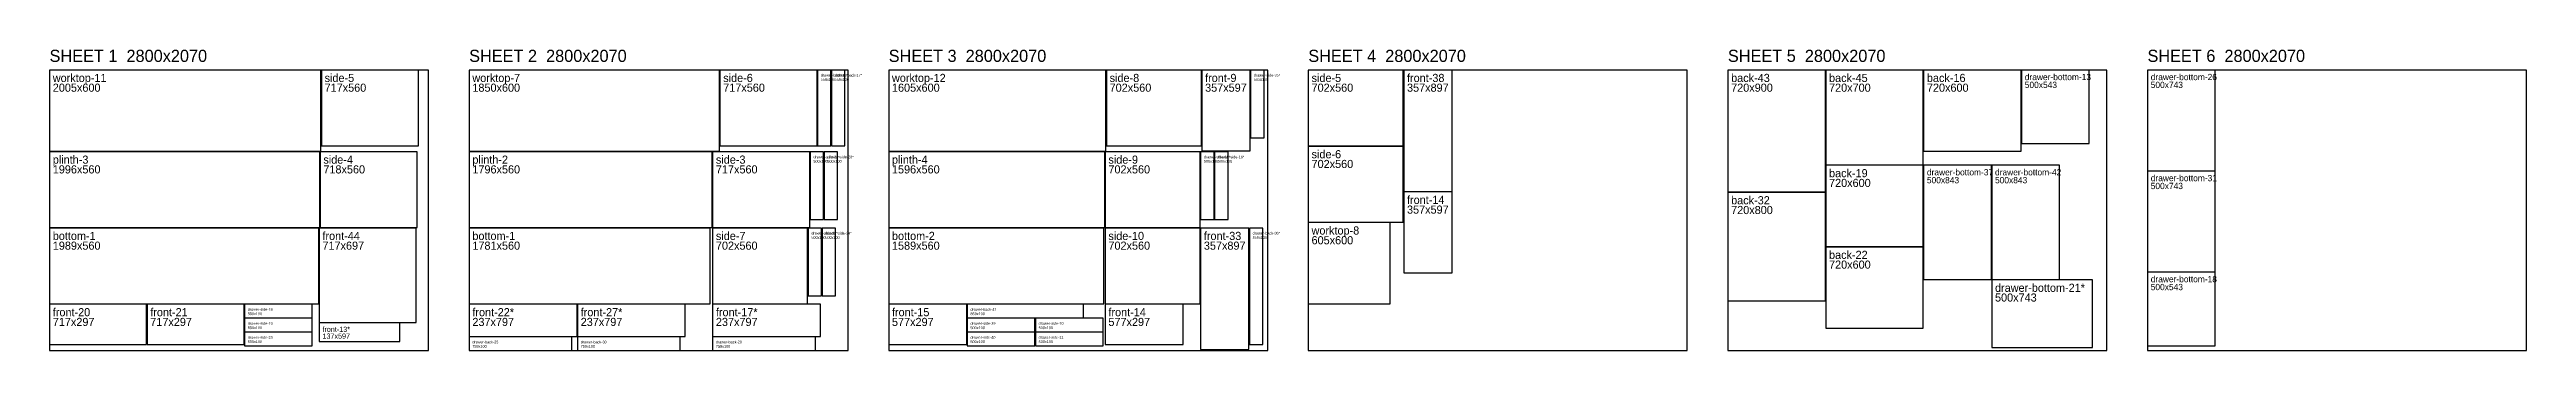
# Model space of a CAD drawing. Header units: millimetres. Extents: x 0 to 18300, y -2070 to 151.
import ezdxf

# ---------------------------------------------------------------- set-up
doc = ezdxf.new("R2010")
doc.units = ezdxf.units.MM
for name, color, linetype in [('LABELS', 3, 'CONTINUOUS'), ('PARTS', 7, 'CONTINUOUS'), ('SHEETS', 5, 'CONTINUOUS')]:
    doc.layers.add(name, color=color, linetype=linetype)

msp = doc.modelspace()

# ---------------------------------------------------------------- linework, layer by layer
at = {"layer": 'PARTS'}
for p, q in [((2005, 0), (0, 0)), ((0, 0), (0, -600)), ((2005, -600), (2005, 0)), ((2725.2, 0), (2008.2, 0)), ((2008.2, 0), (2008.2, -560)), ((2725.2, -560), (2725.2, 0)), ((4950, 0), (3100, 0)), ((3100, 0), (3100, -600)), ((4950, -600), (4950, 0)), ((5670.2, 0), (4953.2, 0)), ((4953.2, 0), (4953.2, -560)), ((5670.2, -560), (5670.2, 0)), ((5773.4, 0), (5673.4, 0)), ((5673.4, 0), (5673.4, -559)), ((5773.4, -559), (5773.4, 0)), ((5876.6, 0), (5776.6, 0)), ((5776.6, 0), (5776.6, -559)), ((5876.6, -559), (5876.6, 0)), ((7805, 0), (6200, 0)), ((6200, 0), (6200, -600)), ((7805, -600), (7805, 0)), ((8510.2, 0), (7808.2, 0)), ((7808.2, 0), (7808.2, -560)), ((8510.2, -560), (8510.2, 0)), ((8870.4, 0), (8513.4, 0)), ((8513.4, 0), (8513.4, -597)), ((8870.4, -597), (8870.4, 0)), ((8973.6, 0), (8873.6, 0)), ((8873.6, 0), (8873.6, -500)), ((8973.6, -500), (8973.6, 0)), ((10002, 0), (9300, 0)), ((9300, 0), (9300, -560)), ((10002, -560), (10002, 0)), ((10362.2, 0), (10005.2, 0)), ((10005.2, 0), (10005.2, -897)), ((10362.2, -897), (10362.2, 0)), ((13120, 0), (12400, 0)), ((12400, 0), (12400, -900)), ((13120, -900), (13120, 0)), ((13843.2, 0), (13123.2, 0)), ((13123.2, 0), (13123.2, -700)), ((13843.2, -700), (13843.2, 0)), ((14566.4, 0), (13846.4, 0)), ((13846.4, 0), (13846.4, -600)), ((14566.4, -600), (14566.4, 0)), ((15069.6, 0), (14569.6, 0)), ((14569.6, 0), (14569.6, -543)), ((15069.6, -543), (15069.6, 0)), ((16000, 0), (15500, 0)), ((15500, 0), (15500, -743)), ((16000, -743), (16000, 0)), ((8873.6, -500), (8973.6, -500)), ((14569.6, -543), (15069.6, -543)), ((0, -600), (2005, -600)), ((1996, -603.2), (0, -603.2)), ((0, -603.2), (0, -1163.2)), ((1996, -1163.2), (1996, -603.2)), ((2717.2, -603.2), (1999.2, -603.2)), ((1999.2, -603.2), (1999.2, -1163.2)), ((2008.2, -560), (2725.2, -560)), ((2717.2, -1163.2), (2717.2, -603.2)), ((3100, -600), (4950, -600)), ((4896, -603.2), (3100, -603.2)), ((3100, -603.2), (3100, -1163.2)), ((4896, -1163.2), (4896, -603.2)), ((5616.2, -603.2), (4899.2, -603.2)), ((4899.2, -603.2), (4899.2, -1163.2)), ((4953.2, -560), (5670.2, -560)), ((5616.2, -1163.2), (5616.2, -603.2)), ((5719.4, -603.2), (5619.4, -603.2)), ((5619.4, -603.2), (5619.4, -1103.2)), ((5673.4, -559), (5773.4, -559)), ((5719.4, -1103.2), (5719.4, -603.2)), ((5822.6, -603.2), (5722.6, -603.2)), ((5722.6, -603.2), (5722.6, -1103.2)), ((5776.6, -559), (5876.6, -559)), ((5822.6, -1103.2), (5822.6, -603.2)), ((6200, -600), (7805, -600)), ((7796, -603.2), (6200, -603.2)), ((6200, -603.2), (6200, -1163.2)), ((7796, -1163.2), (7796, -603.2)), ((8501.2, -603.2), (7799.2, -603.2)), ((7799.2, -603.2), (7799.2, -1163.2)), ((7808.2, -560), (8510.2, -560)), ((8501.2, -1163.2), (8501.2, -603.2)), ((8604.4, -603.2), (8504.4, -603.2)), ((8504.4, -603.2), (8504.4, -1103.2)), ((8513.4, -597), (8870.4, -597)), ((8604.4, -1103.2), (8604.4, -603.2)), ((8707.6, -603.2), (8607.6, -603.2)), ((8607.6, -603.2), (8607.6, -1103.2)), ((8707.6, -1103.2), (8707.6, -603.2)), ((9300, -560), (10002, -560)), ((10002, -563.2), (9300, -563.2)), ((9300, -563.2), (9300, -1123.2)), ((10002, -1123.2), (10002, -563.2)), ((13123.2, -700), (13843.2, -700)), ((13843.2, -703.2), (13123.2, -703.2)), ((13123.2, -703.2), (13123.2, -1303.2)), ((13843.2, -1303.2), (13843.2, -703.2)), ((13846.4, -600), (14566.4, -600)), ((14346.4, -703.2), (13846.4, -703.2)), ((13846.4, -703.2), (13846.4, -1546.2)), ((14346.4, -1546.2), (14346.4, -703.2)), ((14849.6, -703.2), (14349.6, -703.2)), ((14349.6, -703.2), (14349.6, -1546.2)), ((14849.6, -1546.2), (14849.6, -703.2)), ((10005.2, -897), (10362.2, -897)), ((10362.2, -900.2), (10005.2, -900.2)), ((10005.2, -900.2), (10005.2, -1497.2)), ((10362.2, -1497.2), (10362.2, -900.2)), ((12400, -900), (13120, -900)), ((13120, -903.2), (12400, -903.2)), ((12400, -903.2), (12400, -1703.2)), ((13120, -1703.2), (13120, -903.2)), ((15500, -743), (16000, -743)), ((16000, -746.2), (15500, -746.2)), ((15500, -746.2), (15500, -1489.2)), ((16000, -1489.2), (16000, -746.2)), ((0, -1163.2), (1996, -1163.2)), ((1989, -1166.4), (0, -1166.4)), ((0, -1166.4), (0, -1726.4)), ((1989, -1726.4), (1989, -1166.4)), ((2709.2, -1166.4), (1992.2, -1166.4)), ((1992.2, -1166.4), (1992.2, -1863.4)), ((1999.2, -1163.2), (2717.2, -1163.2)), ((2709.2, -1863.4), (2709.2, -1166.4)), ((3100, -1163.2), (4896, -1163.2)), ((4881, -1166.4), (3100, -1166.4)), ((3100, -1166.4), (3100, -1726.4)), ((4881, -1726.4), (4881, -1166.4)), ((4899.2, -1163.2), (5616.2, -1163.2)), ((5601.2, -1166.4), (4899.2, -1166.4)), ((4899.2, -1166.4), (4899.2, -1726.4)), ((5601.2, -1726.4), (5601.2, -1166.4)), ((5704.4, -1166.4), (5604.4, -1166.4)), ((5604.4, -1166.4), (5604.4, -1666.4)), ((5619.4, -1103.2), (5719.4, -1103.2)), ((5704.4, -1666.4), (5704.4, -1166.4)), ((5807.6, -1166.4), (5707.6, -1166.4)), ((5707.6, -1166.4), (5707.6, -1666.4)), ((5722.6, -1103.2), (5822.6, -1103.2)), ((5807.6, -1666.4), (5807.6, -1166.4)), ((6200, -1163.2), (7796, -1163.2)), ((7789, -1166.4), (6200, -1166.4)), ((6200, -1166.4), (6200, -1726.4)), ((7789, -1726.4), (7789, -1166.4)), ((7799.2, -1163.2), (8501.2, -1163.2)), ((8501.2, -1166.4), (7799.2, -1166.4)), ((7799.2, -1166.4), (7799.2, -1726.4)), ((8501.2, -1726.4), (8501.2, -1166.4)), ((8504.4, -1103.2), (8604.4, -1103.2)), ((8861.4, -1166.4), (8504.4, -1166.4)), ((8504.4, -1166.4), (8504.4, -2063.4)), ((8607.6, -1103.2), (8707.6, -1103.2)), ((8861.4, -2063.4), (8861.4, -1166.4)), ((8964.6, -1166.4), (8864.6, -1166.4)), ((8864.6, -1166.4), (8864.6, -2025.4)), ((8964.6, -2025.4), (8964.6, -1166.4)), ((9300, -1123.2), (10002, -1123.2)), ((9905, -1126.4), (9300, -1126.4)), ((9300, -1126.4), (9300, -1726.4)), ((9905, -1726.4), (9905, -1126.4)), ((13123.2, -1303.2), (13843.2, -1303.2)), ((13843.2, -1306.4), (13123.2, -1306.4)), ((13123.2, -1306.4), (13123.2, -1906.4)), ((13843.2, -1906.4), (13843.2, -1306.4)), ((10005.2, -1497.2), (10362.2, -1497.2)), ((13846.4, -1546.2), (14346.4, -1546.2)), ((14349.6, -1546.2), (14849.6, -1546.2)), ((15092.6, -1549.4), (14349.6, -1549.4)), ((14349.6, -1549.4), (14349.6, -2049.4)), ((15092.6, -2049.4), (15092.6, -1549.4)), ((15500, -1489.2), (16000, -1489.2)), ((16000, -1492.4), (15500, -1492.4)), ((15500, -1492.4), (15500, -2035.4)), ((16000, -2035.4), (16000, -1492.4)), ((0, -1726.4), (1989, -1726.4)), ((717, -1729.6), (0, -1729.6)), ((0, -1729.6), (0, -2026.6)), ((717, -2026.6), (717, -1729.6)), ((1437.2, -1729.6), (720.2, -1729.6)), ((720.2, -1729.6), (720.2, -2026.6)), ((1437.2, -2026.6), (1437.2, -1729.6)), ((1940.4, -1729.6), (1440.4, -1729.6)), ((1440.4, -1729.6), (1440.4, -1829.6)), ((1440.4, -1829.6), (1940.4, -1829.6)), ((1940.4, -1829.6), (1940.4, -1729.6)), ((3100, -1726.4), (4881, -1726.4)), ((3897, -1729.6), (3100, -1729.6)), ((3100, -1729.6), (3100, -1966.6)), ((3897, -1966.6), (3897, -1729.6)), ((4697.2, -1729.6), (3900.2, -1729.6)), ((3900.2, -1729.6), (3900.2, -1966.6)), ((4697.2, -1966.6), (4697.2, -1729.6)), ((4899.2, -1726.4), (5601.2, -1726.4)), ((5696.2, -1729.6), (4899.2, -1729.6)), ((4899.2, -1729.6), (4899.2, -1966.6)), ((5604.4, -1666.4), (5704.4, -1666.4)), ((5696.2, -1966.6), (5696.2, -1729.6)), ((5707.6, -1666.4), (5807.6, -1666.4)), ((6200, -1726.4), (7789, -1726.4)), ((6777, -1729.6), (6200, -1729.6)), ((6200, -1729.6), (6200, -2026.6)), ((6777, -2026.6), (6777, -1729.6)), ((7639.2, -1729.6), (6780.2, -1729.6)), ((6780.2, -1729.6), (6780.2, -1829.6)), ((6780.2, -1829.6), (7639.2, -1829.6)), ((7639.2, -1829.6), (7639.2, -1729.6)), ((7799.2, -1726.4), (8501.2, -1726.4)), ((8376.2, -1729.6), (7799.2, -1729.6)), ((7799.2, -1729.6), (7799.2, -2026.6)), ((8376.2, -2026.6), (8376.2, -1729.6)), ((9300, -1726.4), (9905, -1726.4)), ((12400, -1703.2), (13120, -1703.2)), ((1940.4, -1832.8), (1440.4, -1832.8)), ((1440.4, -1832.8), (1440.4, -1932.8)), ((1440.4, -1932.8), (1940.4, -1932.8)), ((1940.4, -1936), (1440.4, -1936)), ((1440.4, -1936), (1440.4, -2036)), ((1940.4, -1932.8), (1940.4, -1832.8)), ((1940.4, -2036), (1940.4, -1936)), ((1992.2, -1863.4), (2709.2, -1863.4)), ((2589.2, -1866.6), (1992.2, -1866.6)), ((1992.2, -1866.6), (1992.2, -2003.6)), ((1992.2, -2003.6), (2589.2, -2003.6)), ((2589.2, -2003.6), (2589.2, -1866.6)), ((3100, -1966.6), (3897, -1966.6)), ((3859, -1969.8), (3100, -1969.8)), ((3100, -1969.8), (3100, -2069.8)), ((3859, -2069.8), (3859, -1969.8)), ((3900.2, -1966.6), (4697.2, -1966.6)), ((4659.2, -1969.8), (3900.2, -1969.8)), ((3900.2, -1969.8), (3900.2, -2069.8)), ((4659.2, -2069.8), (4659.2, -1969.8)), ((4899.2, -1966.6), (5696.2, -1966.6)), ((5658.2, -1969.8), (4899.2, -1969.8)), ((4899.2, -1969.8), (4899.2, -2069.8)), ((5658.2, -2069.8), (5658.2, -1969.8)), ((7280.2, -1832.8), (6780.2, -1832.8)), ((6780.2, -1832.8), (6780.2, -1932.8)), ((6780.2, -1932.8), (7280.2, -1932.8)), ((7280.2, -1936), (6780.2, -1936)), ((6780.2, -1936), (6780.2, -2036)), ((7280.2, -1932.8), (7280.2, -1832.8)), ((7280.2, -2036), (7280.2, -1936)), ((7783.4, -1832.8), (7283.4, -1832.8)), ((7283.4, -1832.8), (7283.4, -1932.8)), ((7283.4, -1932.8), (7783.4, -1932.8)), ((7783.4, -1936), (7283.4, -1936)), ((7283.4, -1936), (7283.4, -2036)), ((7783.4, -1932.8), (7783.4, -1832.8)), ((7783.4, -2036), (7783.4, -1936)), ((13123.2, -1906.4), (13843.2, -1906.4)), ((0, -2026.6), (717, -2026.6)), ((720.2, -2026.6), (1437.2, -2026.6)), ((1440.4, -2036), (1940.4, -2036)), ((3100, -2069.8), (3859, -2069.8)), ((3900.2, -2069.8), (4659.2, -2069.8)), ((4899.2, -2069.8), (5658.2, -2069.8)), ((6200, -2026.6), (6777, -2026.6)), ((6780.2, -2036), (7280.2, -2036)), ((7283.4, -2036), (7783.4, -2036)), ((7799.2, -2026.6), (8376.2, -2026.6)), ((8504.4, -2063.4), (8861.4, -2063.4)), ((8864.6, -2025.4), (8964.6, -2025.4)), ((14349.6, -2049.4), (15092.6, -2049.4)), ((15500, -2035.4), (16000, -2035.4))]:
    msp.add_line(p, q, dxfattribs=at)
at = {"layer": 'SHEETS'}
for p, q in [((2800, 0), (0, 0)), ((0, 0), (0, -2070)), ((2800, -2070), (2800, 0)), ((5900, 0), (3100, 0)), ((3100, 0), (3100, -2070)), ((5900, -2070), (5900, 0)), ((9000, 0), (6200, 0)), ((6200, 0), (6200, -2070)), ((9000, -2070), (9000, 0)), ((12100, 0), (9300, 0)), ((9300, 0), (9300, -2070)), ((12100, -2070), (12100, 0)), ((15200, 0), (12400, 0)), ((12400, 0), (12400, -2070)), ((15200, -2070), (15200, 0)), ((18300, 0), (15500, 0)), ((15500, 0), (15500, -2070)), ((18300, -2070), (18300, 0)), ((0, -2070), (2800, -2070)), ((3100, -2070), (5900, -2070)), ((6200, -2070), (9000, -2070)), ((9300, -2070), (12100, -2070)), ((12400, -2070), (15200, -2070)), ((15500, -2070), (18300, -2070))]:
    msp.add_line(p, q, dxfattribs=at)

# ---------------------------------------------------------------- texts
at = {"layer": 'LABELS'}
for s, height, p in [('SHEET 1  2800x2070', 90, (0, 60)), ('SHEET 2  2800x2070', 90, (3100, 60)), ('SHEET 3  2800x2070', 90, (6200, 60)), ('SHEET 4  2800x2070', 90, (9300, 60)), ('SHEET 5  2800x2070', 90, (12400, 60)), ('SHEET 6  2800x2070', 90, (15500, 60)), ('worktop-11', 60, (24, -88)), ('2005x600', 60, (24, -160)), ('side-5', 60, (2032.2, -88)), ('717x560', 60, (2032.2, -160)), ('worktop-7', 60, (3124, -88)), ('1850x600', 60, (3124, -160)), ('side-6', 60, (4977.2, -88)), ('717x560', 60, (4977.2, -160)), ('drawer-back-12*', 20, (5697.4, -48)), ('559x100', 20, (5697.4, -80)), ('drawer-back-17*', 20, (5800.6, -48)), ('559x100', 20, (5800.6, -80)), ('worktop-12', 60, (6224, -88)), ('1605x600', 60, (6224, -160)), ('side-8', 60, (7832.2, -88)), ('702x560', 60, (7832.2, -160)), ('front-9', 60, (8537.4, -88)), ('357x597', 60, (8537.4, -160)), ('drawer-side-35*', 20, (8897.6, -48)), ('500x100', 20, (8897.6, -80)), ('side-5', 60, (9324, -88)), ('702x560', 60, (9324, -160)), ('front-38', 60, (10029.2, -88)), ('357x897', 60, (10029.2, -160)), ('720x900', 60, (12424, -160)), ('back-43', 60, (12424, -88)), ('720x700', 60, (13147.2, -160)), ('back-45', 60, (13147.2, -88)), ('720x600', 60, (13870.4, -160)), ('back-16', 60, (13870.4, -88)), ('500x543', 46.37, (14593.6, -132.7)), ('drawer-bottom-13', 46.371, (14593.6, -74.4)), ('500x743', 46.37, (15524, -132.7)), ('drawer-bottom-26', 46.371, (15524, -74.4)), ('plinth-3', 60, (24, -691.2)), ('1996x560', 60, (24, -763.2)), ('side-4', 60, (2023.2, -691.2)), ('718x560', 60, (2023.2, -763.2)), ('plinth-2', 60, (3124, -691.2)), ('1796x560', 60, (3124, -763.2)), ('side-3', 60, (4923.2, -691.2)), ('717x560', 60, (4923.2, -763.2)), ('drawer-side-24*', 20, (5643.4, -651.2)), ('500x100', 20, (5643.4, -683.2)), ('drawer-side-28*', 20, (5746.6, -651.2)), ('500x100', 20, (5746.6, -683.2)), ('plinth-4', 60, (6224, -691.2)), ('1596x560', 60, (6224, -763.2)), ('side-9', 60, (7823.2, -691.2)), ('702x560', 60, (7823.2, -763.2)), ('drawer-side-15*', 20, (8528.4, -651.2)), ('500x100', 20, (8528.4, -683.2)), ('drawer-side-16*', 20, (8631.6, -651.2)), ('500x100', 20, (8631.6, -683.2)), ('side-6', 60, (9324, -651.2)), ('702x560', 60, (9324, -723.2)), ('back-19', 60, (13147.2, -791.2)), ('drawer-bottom-37', 46.371, (13870.4, -777.6)), ('drawer-bottom-42', 46.371, (14373.6, -777.6)), ('720x600', 60, (13147.2, -863.2)), ('500x843', 46.37, (13870.4, -835.9)), ('500x843', 46.37, (14373.6, -835.9)), ('500x743', 46.37, (15524, -878.9)), ('drawer-bottom-31', 46.371, (15524, -820.6)), ('front-14', 60, (10029.2, -988.2)), ('357x597', 60, (10029.2, -1060.2)), ('720x800', 60, (12424, -1063.2)), ('back-32', 60, (12424, -991.2)), ('bottom-1', 60, (24, -1254.4)), ('1989x560', 60, (24, -1326.4)), ('front-44', 60, (2016.2, -1254.4)), ('717x697', 60, (2016.2, -1326.4)), ('bottom-1', 60, (3124, -1254.4)), ('1781x560', 60, (3124, -1326.4)), ('side-7', 60, (4923.2, -1254.4)), ('702x560', 60, (4923.2, -1326.4)), ('drawer-side-29*', 20, (5628.4, -1214.4)), ('500x100', 20, (5628.4, -1246.4)), ('drawer-side-34*', 20, (5731.6, -1214.4)), ('500x100', 20, (5731.6, -1246.4)), ('bottom-2', 60, (6224, -1254.4)), ('1589x560', 60, (6224, -1326.4)), ('side-10', 60, (7823.2, -1254.4)), ('702x560', 60, (7823.2, -1326.4)), ('front-33', 60, (8528.4, -1254.4)), ('357x897', 60, (8528.4, -1326.4)), ('drawer-back-36*', 20, (8888.6, -1214.4)), ('859x100', 20, (8888.6, -1246.4)), ('worktop-8', 60, (9324, -1214.4)), ('605x600', 60, (9324, -1286.4)), ('720x600', 60, (13147.2, -1466.4)), ('back-22', 60, (13147.2, -1394.4)), ('drawer-bottom-21*', 60, (14373.6, -1637.4)), ('500x543', 46.37, (15524, -1625.1)), ('drawer-bottom-18', 46.371, (15524, -1566.8)), ('front-20', 60, (24, -1817.6)), ('717x297', 60, (24, -1889.6)), ('front-21', 60, (744.2, -1817.6)), ('717x297', 60, (744.2, -1889.6)), ('drawer-side-18', 20, (1464.4, -1777.6)), ('500x100', 20, (1464.4, -1809.6)), ('front-22*', 60, (3124, -1817.6)), ('237x797', 60, (3124, -1889.6)), ('front-27*', 60, (3924.2, -1817.6)), ('237x797', 60, (3924.2, -1889.6)), ('front-17*', 60, (4923.2, -1817.6)), ('237x797', 60, (4923.2, -1889.6)), ('front-15', 60, (6224, -1817.6)), ('577x297', 60, (6224, -1889.6)), ('drawer-back-41', 20, (6804.2, -1777.6)), ('859x100', 20, (6804.2, -1809.6)), ('front-14', 60, (7823.2, -1817.6)), ('577x297', 60, (7823.2, -1889.6)), ('500x743', 60, (14373.6, -1709.4)), ('drawer-side-19', 20, (1464.4, -1880.8)), ('500x100', 20, (1464.4, -1912.8)), ('drawer-side-23', 20, (1464.4, -1984)), ('500x100', 20, (1464.4, -2016)), ('front-13*', 38.5, (2016.2, -1933.1)), ('137x597', 38.5, (2016.2, -1983.6)), ('drawer-back-25', 20, (3124, -2017.8)), ('drawer-back-30', 20, (3924.2, -2017.8)), ('drawer-back-20', 20, (4923.2, -2017.8)), ('drawer-side-39', 20, (6804.2, -1880.8)), ('500x100', 20, (6804.2, -1912.8)), ('drawer-side-40', 20, (6804.2, -1984)), ('500x100', 20, (6804.2, -2016)), ('drawer-side-10', 20, (7307.4, -1880.8)), ('500x100', 20, (7307.4, -1912.8)), ('drawer-side-11', 20, (7307.4, -1984)), ('500x100', 20, (7307.4, -2016)), ('759x100', 20, (3124, -2049.8)), ('759x100', 20, (3924.2, -2049.8)), ('759x100', 20, (4923.2, -2049.8))]:
    msp.add_text(s, height=height, dxfattribs=at).set_placement(p)

doc.saveas('drawing.dxf')
